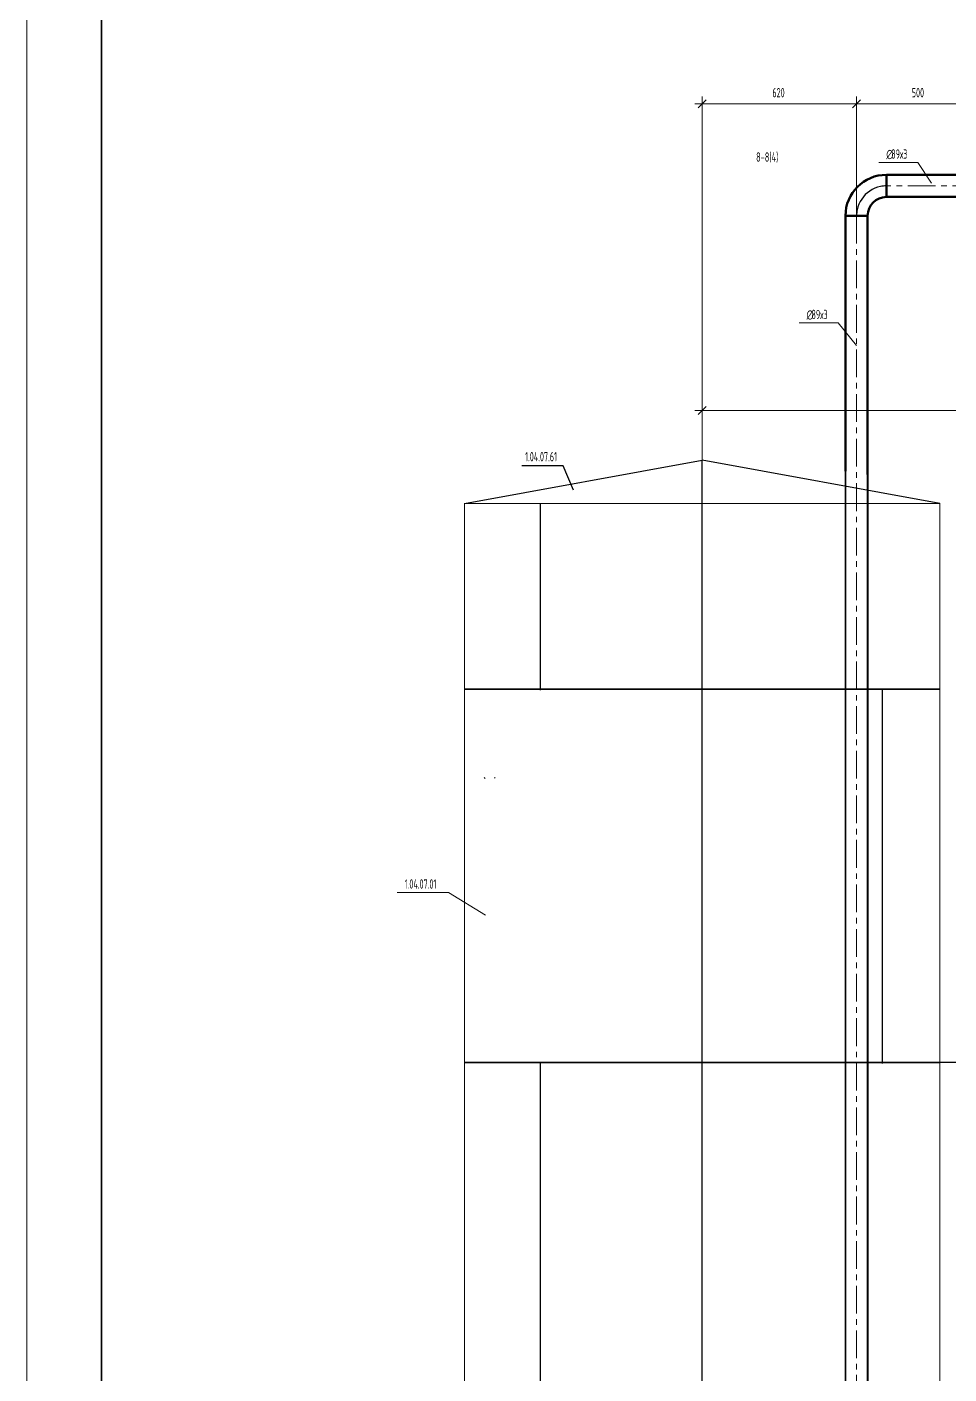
# Model space of a CAD drawing. Header units: millimetres. Extents: x -2281 to 17340, y -2563 to 4166.
# Drawn here: x 1682 to 1928.9, y 360.8 to 721.5 of the extents above; entities that cross this region are included whole.
import ezdxf

# ---------------------------------------------------------------- set-up
doc = ezdxf.new("R2010")
doc.units = ezdxf.units.MM
for name, pattern in [('K5LT32775', [0]), ('K5LT32777', [0]), ('K5LT32821', [0]), ('K5LT32824', [714.375, 476.25, -79.375, 79.375, -79.375]), ('K5LT32825', [90, 60, -30]), ('K5LT32826', [0]), ('K5LT32831', [50.8, 31.75, -6.35, 6.35, -6.35]), ('K5LT_AXLED', [11.939881, 7.439881, -1.5, 1.5, -1.5]), ('K5LT_BASIC', [0]), ('K5LT_THIN', [0])]:
    doc.linetypes.add(name, pattern=pattern)
doc.layers.add('Системный слой', color=7, linetype='Continuous')
doc.styles.add('KDIMTEXTSTYLE', font='GOST_AU.SHX', dxfattribs={"width": 0.96, "oblique": 15, "height": 5})
doc.styles.add('KTEXTSTYLE', font='GOST_AU.SHX', dxfattribs={"width": 0.96, "height": 5})
doc.dimstyles.new('KDIMSTYLE (0.07)', dxfattribs={"dimtxt": 5, "dimasz": 1, "dimexe": 2, "dimexo": 0, "dimgap": 1, "dimtad": 1, "dimlfac": 15, "dimtxsty": 'KDIMTEXTSTYLE', "dimsah": 1, "dimcen": 0, "dimdle": 1, "dimadec": 0, "dimazin": 0, "dimtfac": 0.667, "dimtmove": 0, "dimatfit": 3, "dimfxl": 1, "dimtvp": 1, "dimtolj": 1, "dimtzin": 0, "dimarcsym": 0})

# ---------------------------------------------------------------- blocks, each defined once
blk = doc.blocks.new('U486')
at = {"layer": 'Системный слой', "color": 150, "linetype": 'K5LT32826', "lineweight": 50, "true_color": 0x007fff}
for p, q in [((1912.18, 676), (1912.18, 681.93)), ((1907.14, 670.97), (1901.21, 670.97))]:
    blk.add_line(p, q, dxfattribs=at)
for radius in [10.97, 5.03]:
    blk.add_arc((1912.18, 670.97), radius, 90, 180, dxfattribs=at)
at = {"layer": 'Системный слой', "color": 150, "linetype": 'K5LT32831', "lineweight": 25, "true_color": 0x007fff}
blk.add_arc((1912.18, 670.97), 8, 90, 180, dxfattribs=at)
blk = doc.blocks.new('D84')
at = {"layer": 'Системный слой', "color": 7, "linetype": 'K5LT_THIN', "lineweight": 13}
for p, q in [((1904.18, 700.92), (1902.18, 700.92)), ((1905.24, 701.98), (1903.12, 699.86)), ((1904.18, 686.17), (1904.18, 702.92)), ((1904.18, 700.92), (1937.51, 700.92)), ((1936.45, 699.86), (1938.57, 701.98)), ((1937.51, 692.9), (1937.51, 702.92)), ((1937.51, 700.92), (1939.51, 700.92))]:
    blk.add_line(p, q, dxfattribs=at)
blk.add_wipeout([(1918.96, 706.92), (1918.96, 710.49), (1922.58, 710.49), (1922.58, 706.92)]).dxf.layer = 'Системный слой'
at = {"layer": 'Системный слой', "color": 7, "insert": (1918.96, 705.19), "char_height": 2.5, "attachment_point": 1, "style": 'KTEXTSTYLE'}
blk.add_mtext('\\H3.5;\\W0.965;\\Q15;\\Q0;\\W0.715;\\H2.50;500', dxfattribs=at)
blk = doc.blocks.new('KDIMARROW_03')
at = {"layer": 'Системный слой', "color": 0, "linetype": 'K5LT_THIN', "lineweight": 13}
for p, q in [((-1.06, -1.06), (1.06, 1.06)), ((0, 0), (-1, 0)), ((0, 0), (2, 0))]:
    blk.add_line(p, q, dxfattribs=at)
blk = doc.blocks.new('D89')
at = {"layer": 'Системный слой', "color": 7, "linetype": 'K5LT_THIN', "lineweight": 13}
for p, q in [((1862.84, 700.92), (1860.84, 700.92)), ((1863.9, 701.98), (1861.78, 699.86)), ((1862.84, 605.55), (1862.84, 702.92)), ((1904.18, 700.92), (1862.84, 700.92)), ((1903.12, 699.86), (1905.24, 701.98)), ((1904.18, 670.97), (1904.18, 702.92)), ((1904.18, 700.92), (1906.18, 700.92))]:
    blk.add_line(p, q, dxfattribs=at)
blk.add_wipeout([(1881.63, 706.92), (1881.63, 710.49), (1885.25, 710.49), (1885.25, 706.92)]).dxf.layer = 'Системный слой'
at = {"layer": 'Системный слой', "color": 7, "insert": (1881.63, 705.19), "char_height": 2.5, "attachment_point": 1, "style": 'KTEXTSTYLE'}
blk.add_mtext('\\H3.5;\\W0.965;\\Q15;\\Q0;\\W0.715;\\H2.50;620', dxfattribs=at)
blk = doc.blocks.new('U582')
at = {"layer": 'Системный слой', "color": 7, "linetype": 'K5LT_THIN', "lineweight": 13}
for q in [(1910.14, 685.26), (1924.23, 679.69)]:
    blk.add_line((1920.62, 685.26), q, dxfattribs=at)
at = {"layer": 'Системный слой', "color": 7, "char_height": 2.5, "attachment_point": 1, "style": 'KTEXTSTYLE'}
for s, insert in [('\\H3.5;\\W0.965;\\Q15;\\Q0;\\W0.715;\\H2.50;∅', (1912.14, 688.76)), ('\\H3.5;\\W0.965;\\Q15;\\Q0;\\W0.715;\\H2.50;89х3', (1913.46, 688.76))]:
    blk.add_mtext(s, dxfattribs=dict(at, insert=insert))
blk = doc.blocks.new('U587')
at = {"layer": 'Системный слой', "color": 7, "linetype": 'K5LT_THIN', "lineweight": 13}
for q in [(1888.78, 642.28), (1904.18, 636.2)]:
    blk.add_line((1899.26, 642.28), q, dxfattribs=at)
at = {"layer": 'Системный слой', "color": 7, "char_height": 2.5, "attachment_point": 1, "style": 'KTEXTSTYLE'}
for s, insert in [('\\H3.5;\\W0.965;\\Q15;\\Q0;\\W0.715;\\H2.50;∅', (1890.78, 645.78)), ('\\H3.5;\\W0.965;\\Q15;\\Q0;\\W0.715;\\H2.50;89х3', (1892.1, 645.78))]:
    blk.add_mtext(s, dxfattribs=dict(at, insert=insert))
blk = doc.blocks.new('U620')
at = {"layer": 'Системный слой', "color": 7, "linetype": 'K5LT_THIN', "lineweight": 13}
for q in [(1781.17, 489.77), (1804.81, 483.71)]:
    blk.add_line((1794.9, 489.77), q, dxfattribs=at)
at = {"layer": 'Системный слой', "color": 7, "insert": (1783.17, 493.27), "char_height": 2.5, "attachment_point": 1, "style": 'KTEXTSTYLE'}
blk.add_mtext('\\H3.5;\\W0.965;\\Q15;\\Q0;\\W0.715;\\H2.50;{\\c255;1.04.07.01}', dxfattribs=at)
blk = doc.blocks.new('D177')
at = {"layer": 'Системный слой', "color": 7, "linetype": 'K5LT_THIN', "lineweight": 13}
for p, q in [((1862.84, 617.35), (1862.84, 620.79)), ((2070.18, 617.1), (2070.18, 620.79)), ((1862.84, 618.79), (1860.84, 618.79)), ((1863.9, 619.85), (1861.78, 617.73)), ((2069.12, 617.73), (2071.24, 619.85)), ((2070.18, 618.79), (2072.18, 618.79))]:
    blk.add_line(p, q, dxfattribs=at)
blk.add_wipeout([(1964.39, 620.04), (1964.39, 623.61), (1968.46, 623.61), (1968.46, 620.04)]).dxf.layer = 'Системный слой'
blk.add_line((1862.84, 618.79), (2070.18, 618.79), dxfattribs=at)
at = {"layer": 'Системный слой', "color": 7, "insert": (1964.39, 623.06), "char_height": 2.5, "attachment_point": 1, "style": 'KTEXTSTYLE'}
blk.add_mtext('\\H3.5;\\W0.965;\\Q15;\\Q0;\\W0.715;\\H2.50;3110', dxfattribs=at)

msp = doc.modelspace()

# ---------------------------------------------------------------- hatches: boundary and pattern name
at = {"layer": 'Системный слой'}
h = msp.add_hatch(dxfattribs=at)
h.set_pattern_fill('', angle=-90, style=0, pattern_type=0)
h.set_pattern_definition([(-45, (0, 0), (1.4142136, 1.4142136), [])])
h.paths.add_polyline_path([(1803.80707, 520.18638), (1803.63707, 520.18638), (1803.63707, 520.54638), (1803.80707, 520.54638)])
h.paths.add_polyline_path([(1804.16707, 520.18638), (1804.16707, 520.54638), (1804.39388, 520.54638), (1804.42791, 520.58713), (1804.73707, 520.58713), (1804.73707, 520.18638)])
h.paths.add_polyline_path([(1806.83707, 520.18638), (1806.83707, 520.58713), (1807.14623, 520.58713), (1807.17859, 520.54638), (1807.40707, 520.54638), (1807.40707, 520.18638)])
h.paths.add_polyline_path([(1807.76707, 520.54638), (1807.93707, 520.54638), (1807.93707, 520.18638), (1807.76707, 520.18638)])

# ---------------------------------------------------------------- linework, layer by layer
at = {"color": 7, "linetype": 'K5LT_THIN', "lineweight": 13}
for p, q in [((1682, 1188), (1682, 0)), ((1682, 0), (1682, 841))]:
    msp.add_line(p, q, dxfattribs=at)
at = {"color": 5, "linetype": 'K5LT_BASIC', "lineweight": 35, "true_color": 0x0000ff}
msp.add_line((1702, 5), (1702, 836), dxfattribs=at)
at = {"layer": 'Системный слой', "color": 5, "linetype": 'K5LT32775', "lineweight": 50, "true_color": 0x0000ff}
for p, q in [((1950.73229, 681.93372), (1912.17755, 681.93372)), ((1950.73229, 676.00038), (1912.17755, 676.00038)), ((1901.21089, 670.96705), (1901.21089, 602.60387)), ((1907.14422, 670.96705), (1907.14422, 601.67487))]:
    msp.add_line(p, q, dxfattribs=at)
at = {"layer": 'Системный слой', "color": 30, "linetype": 'K5LT_AXLED', "lineweight": 13, "true_color": 0xff8000}
for p, q in [((2020.84422, 678.96705), (1912.17755, 678.96705)), ((1904.17755, 670.96705), (1904.17755, 238.05133)), ((1862.84422, 611.15421), (1862.84422, 119.35421))]:
    msp.add_line(p, q, dxfattribs=at)
at = {"layer": 'Системный слой', "color": 5, "linetype": 'K5LT32821', "lineweight": 25, "true_color": 0x0000ff}
for p, q in [((1799.17755, 593.92514), (1862.84422, 605.54993)), ((1926.51089, 593.92514), (1862.84422, 605.54993)), ((1819.50264, 543.92755), (1819.50264, 593.92755)), ((1926.51089, 544.19181), (1799.17755, 544.19181)), ((1926.51089, 444.19181), (1799.17755, 444.19181)), ((1819.50264, 343.92755), (1819.50264, 443.92755)), ((2070.17755, 444.19181), (1862.84422, 444.19181))]:
    msp.add_line(p, q, dxfattribs=at)
at = {"layer": 'Системный слой', "color": 7, "linetype": 'K5LT32777', "lineweight": 25}
for p, q in [((1825.5995, 603.95977), (1814.53283, 603.95977)), ((1828.32787, 597.4705), (1825.5995, 603.95977)), ((1799.17755, 544.19181), (1926.51089, 544.19181)), ((1911.10282, 443.92755), (1911.10282, 543.92755)), ((1799.17755, 444.19181), (1926.51089, 444.19181))]:
    msp.add_line(p, q, dxfattribs=at)
at = {"layer": 'Системный слой', "color": 7, "linetype": 'K5LT32824', "lineweight": 25}
msp.add_line((1862.84422, 225.58979), (1862.84422, 605.54993), dxfattribs=at)
at = {"layer": 'Системный слой', "color": 150, "linetype": 'K5LT32825', "true_color": 0x007fff, "const_width": 0.5}
msp.add_lwpolyline([(1907.14422, 601.67487), (1907.14422, 240.59181), (1901.21089, 240.59181), (1901.21089, 602.60387)], dxfattribs=at)
at = {"layer": 'Системный слой', "color": 5, "linetype": 'K5LT32821', "true_color": 0x0000ff, "const_width": 0.25}
msp.add_lwpolyline([(1856.37776, 243.92514), (1799.17755, 243.92514), (1799.17755, 593.92514), (1926.51089, 593.92514), (1926.51089, 243.92514), (1869.31087, 243.92514)], dxfattribs=at)

# ---------------------------------------------------------------- block references
at = {"layer": 'Системный слой'}
for name in ['U486', 'U620']:
    msp.add_blockref(name, (0, 0), dxfattribs=at)

# ---------------------------------------------------------------- texts
at = {"layer": 'Системный слой', "color": 7, "char_height": 2.5, "attachment_point": 1, "style": 'KTEXTSTYLE'}
for s, insert in [('\\H3.5;\\W0.965;\\Q15;\\Q0;\\W0.665;\\H2.50;8-8(4)', (1877.27576, 687.95106)), ('\\H3.5;\\W0.965;\\Q15;\\Q0;\\W0.715;\\H2.50;{\\c255;1.04.07.61}', (1815.41355, 607.70757))]:
    msp.add_mtext(s, dxfattribs=dict(at, insert=insert))

# ---------------------------------------------------------------- dimensions: what is measured, and where the dimension line sits
at = {"layer": 'Системный слой', "color": 7}
dim = msp.add_linear_dim(base=(1904.17755, 700.91807), p1=(1937.51089, 692.90038), p2=(1904.17755, 686.16607), dimstyle='KDIMSTYLE (0.07)', override={"dimexo": 0, "dimpost": '\\H50.0;\\W0.965;\\Q0;<>', "dimblk1": 'KDIMARROW_03', "dimblk2": 'KDIMARROW_03', "dimse1": 0, "dimse2": 0, "dimclrt": 7, "dimtolj": 1}, dxfattribs=at)
dim.commit()
dim.dimension.update_dxf_attribs({"geometry": 'D84', "text_midpoint": (1920.84422, 700.91807), "dimtype": 160})

# ---------------------------------------------------------------- next in the draw order: block references
at = {"layer": 'Системный слой'}
msp.add_blockref('U582', (0, 0), dxfattribs=at)

# ---------------------------------------------------------------- next in the draw order: dimensions: what is measured, and where the dimension line sits
at = {"layer": 'Системный слой', "color": 7}
dim = msp.add_linear_dim(base=(1904.17755, 700.91807), p1=(1862.84422, 605.54993), p2=(1904.17755, 670.96705), text='\\H50.0;\\W0.965;\\Q0;\\H50.0;\\W0.965;\\Q0;\\Q0;\\W0.715;\\H2.50;620\\Q0;\\W0.965;\\H50.00;', dimstyle='KDIMSTYLE (0.07)', override={"dimexo": 0, "dimblk1": 'KDIMARROW_03', "dimblk2": 'KDIMARROW_03', "dimse1": 0, "dimse2": 0, "dimclrt": 7, "dimtolj": 1}, dxfattribs=at)
dim.commit()
dim.dimension.update_dxf_attribs({"geometry": 'D89', "text_midpoint": (1883.51089, 700.91807), "dimtype": 160})

# ---------------------------------------------------------------- next in the draw order: block references
at = {"layer": 'Системный слой'}
msp.add_blockref('U587', (0, 0), dxfattribs=at)

# ---------------------------------------------------------------- next in the draw order: dimensions: what is measured, and where the dimension line sits
at = {"layer": 'Системный слой', "color": 7}
dim = msp.add_linear_dim(base=(1862.84422, 618.79048), p1=(2070.17755, 617.09698), p2=(1862.84422, 617.34843), dimstyle='KDIMSTYLE (0.07)', override={"dimexo": 0, "dimpost": '\\H2.5;\\W0.965;\\Q0;<>', "dimblk1": 'KDIMARROW_03', "dimblk2": 'KDIMARROW_03', "dimse1": 0, "dimse2": 0, "dimclrt": 7, "dimtolj": 1}, dxfattribs=at)
dim.commit()
dim.dimension.update_dxf_attribs({"geometry": 'D177', "text_midpoint": (1966.51089, 618.79048), "dimtype": 160})

doc.saveas('drawing.dxf')
